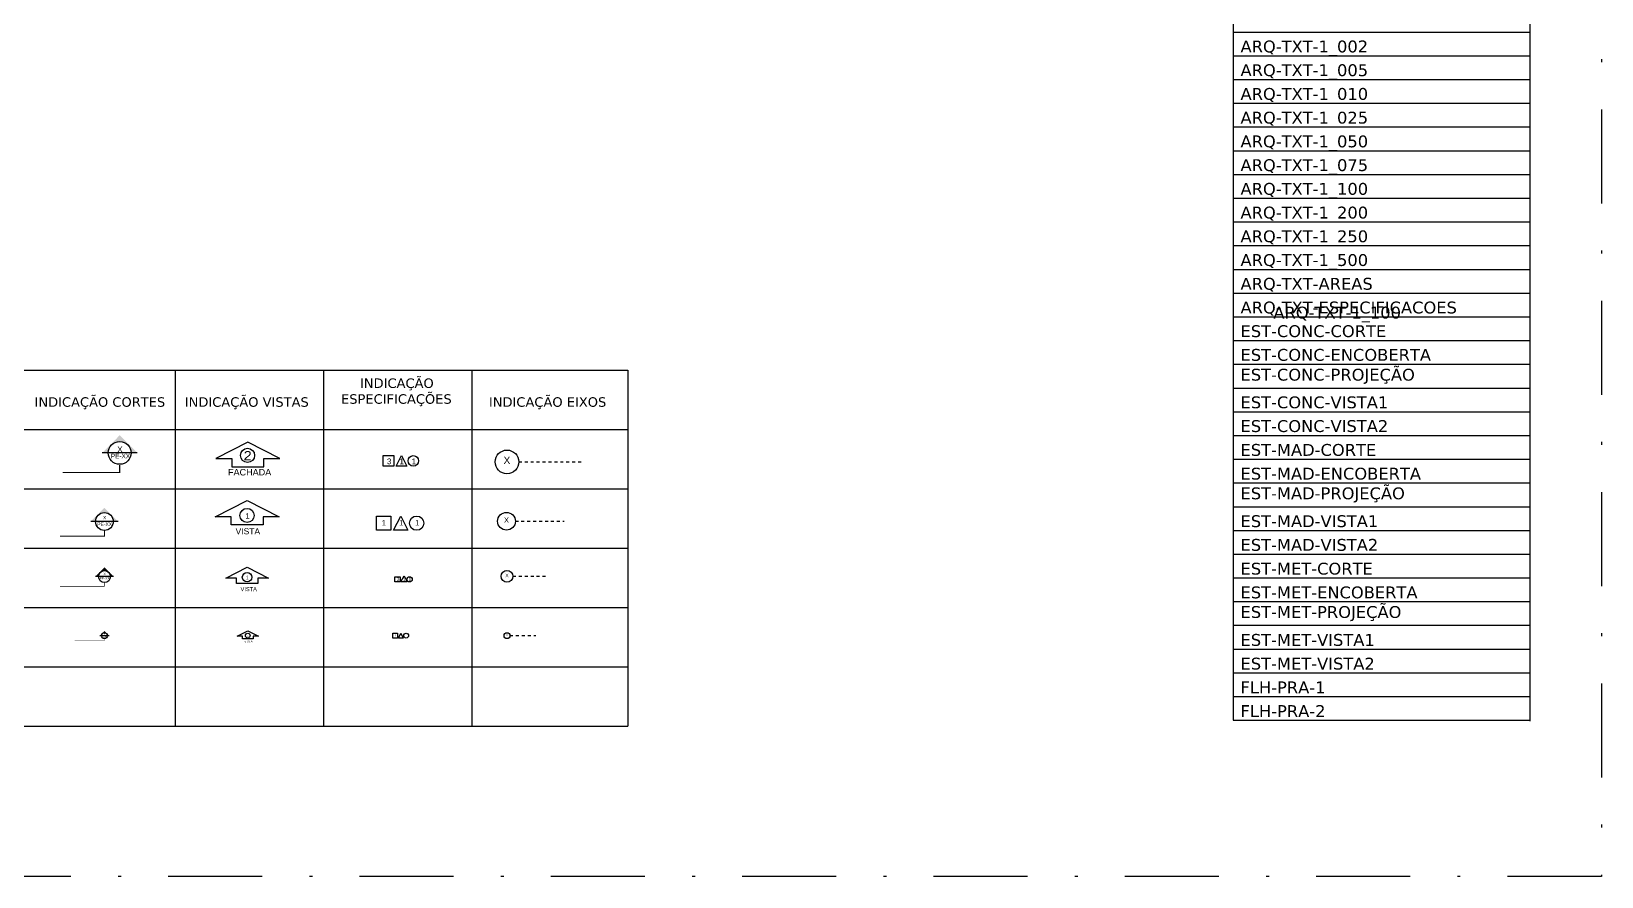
# Model space of a CAD drawing. Extents: x 11 to 195, y 73 to 157.
# Drawn here: x 142.4 to 195.4, y 72.8 to 101.3 of the extents above; entities that cross this region are included whole.
import ezdxf

# ---------------------------------------------------------------- set-up
doc = ezdxf.new("R2010")
doc.units = 0
doc.header["$LTSCALE"] = 0.005
for name, pattern in [('C5', [60, 50, -5, 0, -5]), ('CONTINU', [0]), ('DASHDOT', [25.4, 12.7, -6.35, 0, -6.35])]:
    doc.linetypes.add(name, pattern=pattern)
doc.layers.get('0').update_dxf_attribs({"linetype": 'CONTINUOUS'})
for name, color, linetype in [('ARQ-EXO-1_025', 251, 'C5'), ('ARQ-EXO-1_050', 251, 'C5'), ('ARQ-EXO-1_100', 251, 'C5'), ('ARQ-SMB-1_025', 1, 'CONTINUOUS'), ('ARQ-SMB-1_050', 1, 'CONTINUOUS'), ('ARQ-SMB-1_100', 1, 'CONTINUOUS'), ('ARQ-TXT', 2, 'CONTINUOUS'), ('ARQ-TXT-1_002', 2, 'CONTINUOUS'), ('ARQ-TXT-1_005', 2, 'CONTINUOUS'), ('ARQ-TXT-1_010', 2, 'CONTINUOUS'), ('ARQ-TXT-1_025', 6, 'CONTINUOUS'), ('ARQ-TXT-1_050', 2, 'CONTINUOUS'), ('ARQ-TXT-1_075', 2, 'CONTINUOUS'), ('ARQ-TXT-1_100', 2, 'CONTINUOUS'), ('ARQ-TXT-1_200', 2, 'CONTINUOUS'), ('ARQ-TXT-1_250', 2, 'CONTINUOUS'), ('ARQ-TXT-1_500', 2, 'CONTINUOUS'), ('ARQ-TXT-AREAS', 2, 'CONTINUOUS'), ('ARQ-TXT-ESPECIFICACOES', 2, 'CONTINUOUS'), ('EST-CONC-CORTE', 6, 'CONTINUOUS'), ('EST-CONC-ENCOBERTA', 9, 'CONTINUOUS'), ('EST-CONC-PROJEÇÃO', 252, 'CONTINUOUS'), ('EST-CONC-VISTA1', 3, 'CONTINUOUS'), ('EST-CONC-VISTA2', 2, 'CONTINUOUS'), ('EST-MAD-CORTE', 4, 'CONTINUOUS'), ('EST-MAD-ENCOBERTA', 9, 'CONTINUOUS'), ('EST-MAD-PROJEÇÃO', 251, 'CONTINUOUS'), ('EST-MAD-VISTA1', 2, 'CONTINUOUS'), ('EST-MAD-VISTA2', 1, 'CONTINUOUS'), ('EST-MET-CORTE', 5, 'CONTINUOUS'), ('EST-MET-ENCOBERTA', 9, 'CONTINUOUS'), ('EST-MET-PROJEÇÃO', 253, 'CONTINUOUS'), ('EST-MET-VISTA1', 1, 'CONTINUOUS'), ('EST-MET-VISTA2', 8, 'CONTINUOUS'), ('FLH-PRA-01', 1, 'CONTINUOUS'), ('FLH-PRA-02', 6, 'CONTINUOUS')]:
    doc.layers.add(name, color=color, linetype=linetype)
doc.styles.add('A20', font='arial.ttf', dxfattribs={"height": 0.2})
doc.styles.add('A26', font='arial.ttf', dxfattribs={"height": 0.26})
doc.styles.add('ESC-50-A20', font='arial.ttf', dxfattribs={"height": 0.1})
doc.styles.get("Standard").update_dxf_attribs({"font": 'simplex.shx'})

# ---------------------------------------------------------------- blocks, each defined once
blk = doc.blocks.new('FNDE-Ind Corte-1_025')
blk.add_hatch(color=251).paths.add_polyline_path([(242.46, -6.253), (242.514, -6.253, -1), (242.714, -6.253), (242.768, -6.253), (242.614, -6.099)])
at = {"color": 251, "linetype": 'Continuous'}
blk.add_line((242.768, -6.253), (242.46, -6.253), dxfattribs=at)
blk.add_circle((242.614, -6.253), 0.1, dxfattribs=at)
blk = doc.blocks.new('FNDE-Ind Corte-1_050')
blk.add_hatch(color=251).paths.add_polyline_path([(242.306, -4.253), (242.414, -4.253, -1), (242.814, -4.253), (242.922, -4.253), (242.614, -3.945)])
at = {"color": 251, "linetype": 'Continuous'}
blk.add_line((242.922, -4.253), (242.306, -4.253), dxfattribs=at)
blk.add_circle((242.614, -4.253), 0.2, dxfattribs=at)
blk = doc.blocks.new('FNDE-Ind Corte-1_100')
blk.add_hatch(color=251).paths.add_polyline_path([(241.999, -2.386), (242.214, -2.386, -1), (243.014, -2.386), (243.229, -2.386), (242.614, -1.77)])
at = {"color": 251, "linetype": 'Continuous'}
blk.add_line((243.229, -2.386), (241.999, -2.386), dxfattribs=at)
blk.add_circle((242.614, -2.386), 0.4, dxfattribs=at)

msp = doc.modelspace()

# ---------------------------------------------------------------- linework, layer by layer
at = {"color": 251}
for p, q in [((182.934, 150.118), (182.934, 78.118)), ((192.934, 150.118), (192.934, 78.085)), ((182.934, 101.318), (192.934, 101.318)), ((182.934, 100.518), (192.934, 100.518)), ((182.934, 99.718), (192.934, 99.718)), ((182.934, 98.918), (192.934, 98.918)), ((182.934, 98.118), (192.934, 98.118)), ((182.934, 97.318), (192.934, 97.318)), ((182.934, 96.518), (192.934, 96.518)), ((182.934, 95.718), (192.934, 95.718)), ((182.934, 94.918), (192.934, 94.918)), ((182.934, 94.118), (192.934, 94.118)), ((182.934, 93.318), (192.934, 93.318)), ((182.934, 92.518), (192.934, 92.518)), ((182.934, 91.718), (192.934, 91.718)), ((182.934, 90.918), (192.934, 90.918)), ((182.934, 90.118), (192.934, 90.118)), ((113.66, 89.923), (162.533, 89.923)), ((147.275, 89.923), (147.275, 77.923)), ((152.275, 89.923), (152.275, 77.923)), ((157.275, 89.923), (157.275, 77.923)), ((162.533, 89.923), (162.533, 77.923)), ((182.934, 89.318), (192.934, 89.318)), ((182.934, 88.518), (192.934, 88.518)), ((113.66, 87.923), (162.533, 87.923)), ((113.66, 87.923), (162.533, 87.923)), ((152.275, 87.97), (152.275, 77.923)), ((182.934, 87.718), (192.934, 87.718)), ((182.934, 86.918), (192.934, 86.918)), ((113.66, 85.923), (162.533, 85.923)), ((182.934, 86.118), (192.934, 86.118)), ((182.934, 85.318), (192.934, 85.318)), ((182.934, 84.518), (192.934, 84.518)), ((113.66, 83.923), (162.533, 83.923)), ((182.934, 83.718), (192.934, 83.718)), ((182.934, 82.918), (192.934, 82.918)), ((182.934, 82.118), (192.934, 82.118)), ((113.66, 81.923), (162.533, 81.923)), ((182.934, 81.318), (192.934, 81.318)), ((182.934, 80.518), (192.934, 80.518)), ((113.66, 79.923), (162.533, 79.923)), ((182.934, 79.718), (192.934, 79.718)), ((182.934, 78.918), (192.934, 78.918)), ((113.66, 77.923), (162.533, 77.923)), ((182.934, 78.118), (192.934, 78.118))]:
    msp.add_line(p, q, dxfattribs=at)
at = {"linetype": 'DASHDOT', "ltscale": 50}
msp.add_lwpolyline([(11.195, 156.761), (195.357, 156.761), (195.357, 72.847), (11.195, 72.847)], close=True, dxfattribs=at)
at = {"layer": 'ARQ-EXO-1_025', "ltscale": 0.05}
msp.add_line((158.556, 80.97), (159.425, 80.97), dxfattribs=at)
at = {"layer": 'ARQ-EXO-1_025', "linetype": 'CONTINU'}
msp.add_circle((158.456, 80.97), 0.1, dxfattribs=at)
at = {"layer": 'ARQ-EXO-1_050', "ltscale": 0.1}
msp.add_line((158.656, 82.97), (159.755, 82.97), dxfattribs=at)
at = {"layer": 'ARQ-EXO-1_050', "linetype": 'CONTINU'}
msp.add_circle((158.456, 82.97), 0.2, dxfattribs=at)
at = {"layer": 'ARQ-EXO-1_100', "ltscale": 0.2}
for p, q in [((158.855, 86.826), (161.051, 86.826)), ((158.739, 84.826), (160.387, 84.826))]:
    msp.add_line(p, q, dxfattribs=at)
at = {"layer": 'ARQ-EXO-1_100', "linetype": 'CONTINU'}
for centre, radius in [((158.455, 86.826), 0.4), ((158.439, 84.826), 0.3)]:
    msp.add_circle(centre, radius, dxfattribs=at)
at = {"layer": 'ARQ-SMB-1_025'}
msp.add_lwpolyline([(154.605, 81.05), (154.765, 81.05), (154.765, 80.89), (154.605, 80.89)], close=True, dxfattribs=at)
msp.add_lwpolyline([(154.798, 80.89), (154.878, 81.05), (154.958, 80.89), (154.798, 80.89)], dxfattribs=at)
at = {"layer": 'ARQ-SMB-1_025', "color": 251, "linetype": 'DASHDOT', "ltscale": 0.15}
msp.add_lwpolyline([(144.885, 80.87, 0.01, 0.01, 0), (144.885, 80.803, 0.01, 0.01, 0), (143.885, 80.803, 0, 0, 0)], format="xyseb", dxfattribs=at)
at = {"layer": 'ARQ-SMB-1_025'}
msp.add_circle((155.057, 80.97), 0.08, dxfattribs=at)
at = {"layer": 'ARQ-SMB-1_050', "color": 251, "linetype": 'DASHDOT', "ltscale": 0.3}
msp.add_lwpolyline([(144.885, 82.77, 0.02, 0.02, 0), (144.885, 82.635, 0.02, 0.02, 0), (143.385, 82.635, 0, 0, 0)], format="xyseb", dxfattribs=at)
at = {"layer": 'ARQ-SMB-1_100', "elevation": -2.835}
msp.add_lwpolyline([(150.261, 86.94), (150.8, 86.94), (149.722, 87.488), (148.644, 86.94), (149.183, 86.94), (149.183, 86.665), (150.261, 86.665), (150.261, 86.94)], dxfattribs=at)
at = {"layer": 'ARQ-SMB-1_100'}
for points in [[(154.285, 87.04), (154.643, 87.04), (154.643, 86.682), (154.285, 86.682)], [(154.055, 85.003), (154.535, 85.003), (154.535, 84.523), (154.055, 84.523)], [(154.676, 82.955), (154.852, 82.955), (154.852, 82.779), (154.676, 82.779)]]:
    msp.add_lwpolyline(points, close=True, dxfattribs=at)
for points in [[(154.717, 86.682), (154.896, 87.04), (155.076, 86.682), (154.717, 86.682)], [(149.162, 84.976), (148.623, 84.976), (149.701, 85.525), (150.779, 84.976), (150.24, 84.976), (150.24, 84.702), (149.162, 84.702), (149.162, 84.976)], [(154.634, 84.523), (154.874, 85.003), (155.114, 84.523), (154.634, 84.523)], [(149.339, 82.91), (148.98, 82.91), (149.698, 83.276), (150.417, 82.91), (150.058, 82.91), (150.058, 82.727), (149.339, 82.727), (149.339, 82.91)], [(154.985, 82.988), (155.09, 82.779), (154.881, 82.779), (154.985, 82.988)], [(149.543, 80.955), (149.363, 80.955), (149.722, 81.137), (150.082, 80.955), (149.902, 80.955), (149.902, 80.863), (149.543, 80.863), (149.543, 80.955)]]:
    msp.add_lwpolyline(points, dxfattribs=at)
at = {"layer": 'ARQ-SMB-1_100', "color": 251, "linetype": 'DASHDOT', "ltscale": 0.1}
msp.add_lwpolyline([(145.4, 86.728, 0.0385, 0.0385, 0), (145.4, 86.467, 0.0385, 0.0385, 0), (143.475, 86.467, 0, 0, 0)], format="xyseb", dxfattribs=at)
at = {"layer": 'ARQ-SMB-1_100', "color": 251, "linetype": 'DASHDOT', "ltscale": 0.6}
msp.add_lwpolyline([(144.885, 84.526, 0.03, 0.03, 0), (144.885, 84.323, 0.03, 0.03, 0), (143.385, 84.323, 0, 0, 0)], format="xyseb", dxfattribs=at)
at = {"layer": 'ARQ-SMB-1_100', "color": 2}
for centre, radius in [((149.71, 87.048), 0.239), ((149.692, 85.022), 0.239), ((149.692, 82.94), 0.159), ((149.719, 80.97), 0.0796)]:
    msp.add_circle(centre, radius, dxfattribs=at)
at = {"layer": 'ARQ-SMB-1_100'}
for centre, radius in [((155.298, 86.861), 0.179), ((155.412, 84.763), 0.24), ((155.173, 82.867), 0.088)]:
    msp.add_circle(centre, radius, dxfattribs=at)

# ---------------------------------------------------------------- block references
at = {"layer": 'ARQ-SMB-1_025'}
msp.add_blockref('FNDE-Ind Corte-1_025', (-97.728, 87.222), dxfattribs=at)
at = {"layer": 'ARQ-SMB-1_050'}
msp.add_blockref('FNDE-Ind Corte-1_050', (-97.726, 87.214), dxfattribs=at)
at = {"layer": 'ARQ-SMB-1_100'}
for p, xscale, yscale, zscale in [((-88.124, 89.428), 0.9625343025600117, 0.9625343025600117, 0.9625343025600117), ((-37.076, 86.608), 0.75, 0.75, 0.75)]:
    msp.add_blockref('FNDE-Ind Corte-1_100', p, dxfattribs=dict(at, xscale=xscale, yscale=yscale, zscale=zscale))

# ---------------------------------------------------------------- texts
at = {"layer": 'ARQ-SMB-1_100', "color": 2, "style": 'A26', "text_generation_flag": 6, "width": 1.1}
msp.add_text('2', height=0.312, rotation=177.9157, dxfattribs=at).set_placement((149.575, 86.886))
at = {"layer": 'ARQ-TXT', "char_height": 0.32, "attachment_point": 1, "style": 'ESC-50-A20'}
for s, width, insert in [('\\pi1.2261;{\\fVerdana|b0|i0|c0|p34;INDICAÇÃO \\P\\pi0.58677;ESPECIFICAÇÕES}', 5, (152.275, 89.641)), ('{\\fVerdana|b0|i0|c0|p34;INDICAÇÃO CORTES}', 16.94727, (142.529, 89.006)), ('\\pi0.31921;{\\fVerdana|b0|i0|c0|p34;INDICAÇÃO VISTAS}', 5, (147.275, 89.006)), ('\\pi0.57205;{\\fVerdana|b0|i0|c0|p34;INDICAÇÃO EIXOS}', 5.25811, (157.275, 89.006))]:
    msp.add_mtext_dynamic_manual_height_columns(s, width=width, gutter_width=0.5, heights=[0], dxfattribs=dict(at, insert=insert))
at = {"layer": 'ARQ-TXT-1_002', "insert": (183.184, 101.032), "char_height": 0.4, "attachment_point": 1}
msp.add_mtext_dynamic_manual_height_columns('{\\fVerdana|b0|i0|c0|p34;ARQ-TXT-1_002}', width=14.41568, gutter_width=12.5, heights=[0], dxfattribs=at)
at = {"layer": 'ARQ-TXT-1_005', "insert": (183.184, 100.232), "char_height": 0.4, "attachment_point": 1}
msp.add_mtext_dynamic_manual_height_columns('{\\fVerdana|b0|i0|c0|p34;ARQ-TXT-1_005}', width=14.41568, gutter_width=12.5, heights=[0], dxfattribs=at)
at = {"layer": 'ARQ-TXT-1_010', "insert": (183.184, 99.432), "char_height": 0.4, "attachment_point": 1}
msp.add_mtext_dynamic_manual_height_columns('{\\fVerdana|b0|i0|c0|p34;ARQ-TXT-1_010}', width=14.41568, gutter_width=12.5, heights=[0], dxfattribs=at)
at = {"layer": 'ARQ-TXT-1_025', "insert": (183.184, 98.632), "char_height": 0.4, "attachment_point": 1}
msp.add_mtext_dynamic_manual_height_columns('{\\fVerdana|b0|i0|c0|p34;ARQ-TXT-1_025}', width=14.41568, gutter_width=12.5, heights=[0], dxfattribs=at)
at = {"layer": 'ARQ-TXT-1_025', "attachment_point": 1}
for s, insert, char_height, width, style in [('X', (144.869, 81.032), 0.04, 2.13204, 'ESC-50-A20'), ('1', (154.67, 81.004), 0.06, 0.04313, 'A20'), ('1', (154.86, 81.004), 0.06, 0.04313, 'A20'), ('1', (155.039, 81.004), 0.06, 0.04313, 'A20'), ('X', (158.428, 81.014), 0.06, 0.04313, 'A20'), ('PE-XX', (144.805, 80.958), 0.04, 2.13204, 'ESC-50-A20')]:
    msp.add_mtext(s, dxfattribs=dict(at, insert=insert, char_height=char_height, width=width, style=style))
at = {"layer": 'ARQ-TXT-1_050', "style": 'ESC-50-A20'}
msp.add_text('FACHADA', height=0.2185, dxfattribs=at).set_placement((149.051, 86.37, -2.835))
at = {"layer": 'ARQ-TXT-1_050', "insert": (183.184, 97.832), "char_height": 0.4, "attachment_point": 1}
msp.add_mtext_dynamic_manual_height_columns('{\\fVerdana|b0|i0|c0|p34;ARQ-TXT-1_050}', width=14.41568, gutter_width=12.5, heights=[0], dxfattribs=at)
at = {"layer": 'ARQ-TXT-1_050', "attachment_point": 1}
for s, insert, char_height, width, style in [('1', (149.638, 85.098), 0.18, 0.12938, 'A20'), ('PE-XX', (144.724, 82.945), 0.08, 4.26409, 'ESC-50-A20'), ('X', (144.853, 83.093), 0.08, 4.26409, 'ESC-50-A20'), ('1', (149.656, 82.991), 0.12, 0.08625, 'A20'), ('3', (154.737, 82.933), 0.12, 0.08625, 'A20'), ('1', (154.952, 82.933), 0.12, 0.08625, 'A20'), ('1', (155.138, 82.933), 0.12, 0.08625, 'A20'), ('X', (158.4, 83.057), 0.12, 0.08625, 'A20'), ('1', (149.701, 80.995), 0.06, 0.04313, 'A20')]:
    msp.add_mtext(s, dxfattribs=dict(at, insert=insert, char_height=char_height, width=width, style=style))
at = {"layer": 'ARQ-TXT-1_050', "attachment_point": 1, "style": 'ESC-50-A20'}
for s, insert, char_height in [('\\pi0.78181;VISTA     ', (148.525, 84.591), 0.2048), ('\\pi0.91946;VISTA     ', (148.555, 82.606), 0.13653), ('\\pi1.0571;VISTA     ', (148.547, 80.806), 0.06827)]:
    msp.add_mtext_dynamic_manual_height_columns(s, width=2.38952, gutter_width=1, heights=[0], dxfattribs=dict(at, insert=insert, char_height=char_height))
at = {"layer": 'ARQ-TXT-1_075', "insert": (183.184, 97.032), "char_height": 0.4, "attachment_point": 1}
msp.add_mtext_dynamic_manual_height_columns('{\\fVerdana|b0|i0|c0|p34;ARQ-TXT-1_075}', width=14.41568, gutter_width=12.5, heights=[0], dxfattribs=at)
at = {"layer": 'ARQ-TXT-1_100', "char_height": 0.4, "attachment_point": 1}
for insert in [(183.184, 96.232), (184.292, 92.06)]:
    msp.add_mtext_dynamic_manual_height_columns('{\\fVerdana|b0|i0|c0|p34;ARQ-TXT-1_100}', width=14.41568, gutter_width=12.5, heights=[0], dxfattribs=dict(at, insert=insert))
at = {"layer": 'ARQ-TXT-1_100', "attachment_point": 1}
for s, insert, char_height, width, style in [('X', (145.318, 87.348), 0.193, 8.20866, 'ESC-50-A20'), ('PE-XX', (145.104, 87.101), 0.154, 6.56693, 'ESC-50-A20'), ('3', (154.41, 86.942), 0.192, 0.138, 'A20'), ('1', (154.832, 86.942), 0.192, 0.138, 'A20'), ('1', (155.244, 86.942), 0.192, 0.138, 'A20'), ('X', (158.342, 87), 0.24, 0.1725, 'A20'), ('PE-XX', (144.641, 84.788), 0.12, 6.39613, 'ESC-50-A20'), ('X', (144.837, 85.009), 0.12, 6.39613, 'ESC-50-A20'), ('1', (154.233, 84.865), 0.18, 0.12938, 'A20'), ('1', (154.82, 84.865), 0.18, 0.12938, 'A20'), ('1', (155.359, 84.865), 0.18, 0.12938, 'A20'), ('X', (158.355, 84.956), 0.18, 0.12938, 'A20')]:
    msp.add_mtext(s, dxfattribs=dict(at, insert=insert, char_height=char_height, width=width, style=style))
at = {"layer": 'ARQ-TXT-1_200', "insert": (183.184, 95.432), "char_height": 0.4, "attachment_point": 1}
msp.add_mtext_dynamic_manual_height_columns('{\\fVerdana|b0|i0|c0|p34;ARQ-TXT-1_200}', width=14.41568, gutter_width=12.5, heights=[0], dxfattribs=at)
at = {"layer": 'ARQ-TXT-1_250', "insert": (183.184, 94.632), "char_height": 0.4, "attachment_point": 1}
msp.add_mtext_dynamic_manual_height_columns('{\\fVerdana|b0|i0|c0|p34;ARQ-TXT-1_250}', width=14.41568, gutter_width=12.5, heights=[0], dxfattribs=at)
at = {"layer": 'ARQ-TXT-1_500', "insert": (183.184, 93.832), "char_height": 0.4, "attachment_point": 1}
msp.add_mtext_dynamic_manual_height_columns('{\\fVerdana|b0|i0|c0|p34;ARQ-TXT-1_500}', width=14.41568, gutter_width=12.5, heights=[0], dxfattribs=at)
at = {"layer": 'ARQ-TXT-AREAS', "insert": (183.184, 93.032), "char_height": 0.4, "attachment_point": 1}
msp.add_mtext_dynamic_manual_height_columns('{\\fVerdana|b0|i0|c0|p34;ARQ-TXT-AREAS}', width=14.41568, gutter_width=12.5, heights=[0], dxfattribs=at)
at = {"layer": 'ARQ-TXT-ESPECIFICACOES', "insert": (183.184, 92.232), "char_height": 0.4, "attachment_point": 1}
msp.add_mtext_dynamic_manual_height_columns('{\\fVerdana|b0|i0|c0|p34;ARQ-TXT-ESPECIFICACOES}', width=14.41568, gutter_width=12.5, heights=[0], dxfattribs=at)
at = {"layer": 'EST-CONC-CORTE', "insert": (183.184, 91.435), "char_height": 0.4, "attachment_point": 1}
msp.add_mtext_dynamic_manual_height_columns('{\\fVerdana|b0|i0|c0|p34;EST-CONC-CORTE}', width=14.41568, gutter_width=12.5, heights=[0], dxfattribs=at)
at = {"layer": 'EST-CONC-ENCOBERTA', "insert": (183.184, 90.635), "char_height": 0.4, "attachment_point": 1}
msp.add_mtext_dynamic_manual_height_columns('{\\fVerdana|b0|i0|c0|p34;EST-CONC-ENCOBERTA}', width=14.41568, gutter_width=12.5, heights=[0], dxfattribs=at)
at = {"layer": 'EST-CONC-PROJEÇÃO', "insert": (183.184, 89.967), "char_height": 0.4, "attachment_point": 1}
msp.add_mtext_dynamic_manual_height_columns('{\\fVerdana|b0|i0|c0|p34;EST-CONC-PROJEÇÃO}', width=14.41568, gutter_width=12.5, heights=[0], dxfattribs=at)
at = {"layer": 'EST-CONC-VISTA1', "insert": (183.184, 89.035), "char_height": 0.4, "attachment_point": 1}
msp.add_mtext_dynamic_manual_height_columns('{\\fVerdana|b0|i0|c0|p34;EST-CONC-VISTA1}', width=14.41568, gutter_width=12.5, heights=[0], dxfattribs=at)
at = {"layer": 'EST-CONC-VISTA2', "insert": (183.184, 88.235), "char_height": 0.4, "attachment_point": 1}
msp.add_mtext_dynamic_manual_height_columns('{\\fVerdana|b0|i0|c0|p34;EST-CONC-VISTA2}', width=14.41568, gutter_width=12.5, heights=[0], dxfattribs=at)
at = {"layer": 'EST-MAD-CORTE', "insert": (183.184, 87.431), "char_height": 0.4, "attachment_point": 1}
msp.add_mtext_dynamic_manual_height_columns('{\\fVerdana|b0|i0|c0|p34;EST-MAD-CORTE}', width=14.41568, gutter_width=12.5, heights=[0], dxfattribs=at)
at = {"layer": 'EST-MAD-ENCOBERTA', "insert": (183.184, 86.631), "char_height": 0.4, "attachment_point": 1}
msp.add_mtext_dynamic_manual_height_columns('{\\fVerdana|b0|i0|c0|p34;EST-MAD-ENCOBERTA}', width=14.41568, gutter_width=12.5, heights=[0], dxfattribs=at)
at = {"layer": 'EST-MAD-PROJEÇÃO', "insert": (183.184, 85.967), "char_height": 0.4, "attachment_point": 1}
msp.add_mtext_dynamic_manual_height_columns('{\\fVerdana|b0|i0|c0|p34;EST-MAD-PROJEÇÃO}', width=14.41568, gutter_width=12.5, heights=[0], dxfattribs=at)
at = {"layer": 'EST-MAD-VISTA1', "insert": (183.184, 85.029), "char_height": 0.4, "attachment_point": 1}
msp.add_mtext_dynamic_manual_height_columns('{\\fVerdana|b0|i0|c0|p34;EST-MAD-VISTA1}', width=14.41568, gutter_width=12.5, heights=[0], dxfattribs=at)
at = {"layer": 'EST-MAD-VISTA2', "insert": (183.184, 84.23), "char_height": 0.4, "attachment_point": 1}
msp.add_mtext_dynamic_manual_height_columns('{\\fVerdana|b0|i0|c0|p34;EST-MAD-VISTA2}', width=14.41568, gutter_width=12.5, heights=[0], dxfattribs=at)
at = {"layer": 'EST-MET-CORTE', "insert": (183.184, 83.428), "char_height": 0.4, "attachment_point": 1}
msp.add_mtext_dynamic_manual_height_columns('{\\fVerdana|b0|i0|c0|p34;EST-MET-CORTE}', width=14.41568, gutter_width=12.5, heights=[0], dxfattribs=at)
at = {"layer": 'EST-MET-ENCOBERTA', "insert": (183.184, 82.628), "char_height": 0.4, "attachment_point": 1}
msp.add_mtext_dynamic_manual_height_columns('{\\fVerdana|b0|i0|c0|p34;EST-MET-ENCOBERTA}', width=14.41568, gutter_width=12.5, heights=[0], dxfattribs=at)
at = {"layer": 'EST-MET-PROJEÇÃO', "insert": (183.184, 81.967), "char_height": 0.4, "attachment_point": 1}
msp.add_mtext_dynamic_manual_height_columns('{\\fVerdana|b0|i0|c0|p34;EST-MET-PROJEÇÃO}', width=14.41568, gutter_width=12.5, heights=[0], dxfattribs=at)
at = {"layer": 'EST-MET-VISTA1', "insert": (183.184, 81.026), "char_height": 0.4, "attachment_point": 1}
msp.add_mtext_dynamic_manual_height_columns('{\\fVerdana|b0|i0|c0|p34;EST-MET-VISTA1}', width=14.41568, gutter_width=12.5, heights=[0], dxfattribs=at)
at = {"layer": 'EST-MET-VISTA2', "insert": (183.184, 80.227), "char_height": 0.4, "attachment_point": 1}
msp.add_mtext_dynamic_manual_height_columns('{\\fVerdana|b0|i0|c0|p34;EST-MET-VISTA2}', width=14.41568, gutter_width=12.5, heights=[0], dxfattribs=at)
at = {"layer": 'FLH-PRA-01', "insert": (183.184, 79.426), "char_height": 0.4, "attachment_point": 1}
msp.add_mtext_dynamic_manual_height_columns('{\\fVerdana|b0|i0|c0|p34;FLH-PRA-1}', width=14.41568, gutter_width=12.5, heights=[0], dxfattribs=at)
at = {"layer": 'FLH-PRA-02', "insert": (183.184, 78.627), "char_height": 0.4, "attachment_point": 1}
msp.add_mtext_dynamic_manual_height_columns('{\\fVerdana|b0|i0|c0|p34;FLH-PRA-2}', width=14.41568, gutter_width=12.5, heights=[0], dxfattribs=at)

doc.saveas('drawing.dxf')
